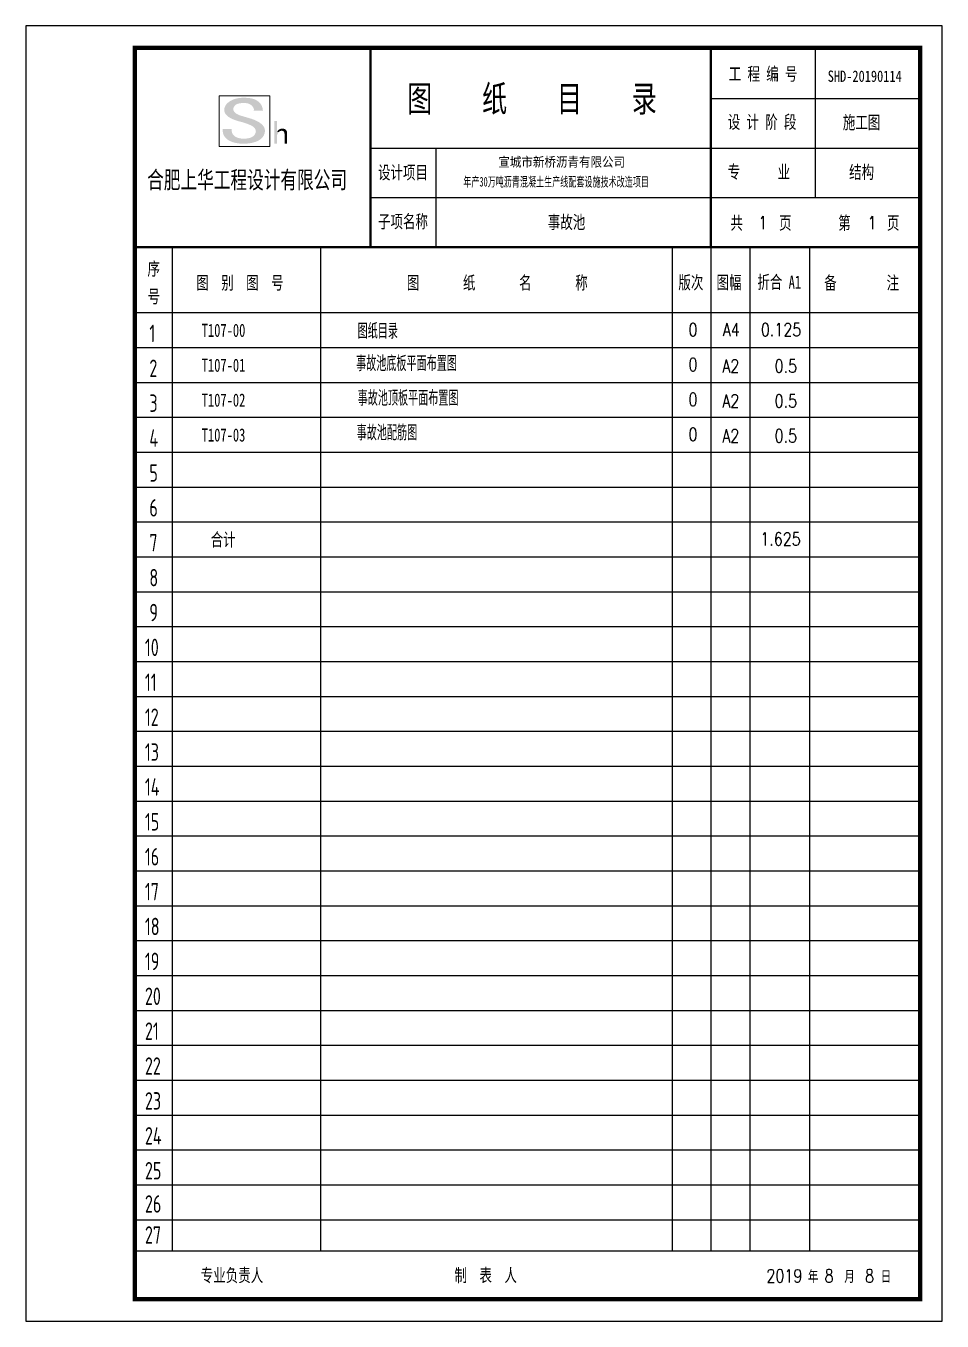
# Model space of a CAD drawing. Extents: x -721211 to -661811, y -212605 to -33458.
# Drawn here: x -699488 to -678488, y -63158 to -33458 of the extents above; entities that cross this region are included whole.
import ezdxf
from ezdxf.enums import TextEntityAlignment as Align

# ---------------------------------------------------------------- set-up
doc = ezdxf.new("R2010")
doc.units = 0
doc.header["$LTSCALE"] = 1000
doc.layers.get('Defpoints').update_dxf_attribs({"linetype": 'CONTINUOUS'})
doc.styles.add('DIM_FONT', font='SIMPLEX', dxfattribs={"width": 0.7, "bigfont": 'GBCBIG'})
doc.styles.add('STYLE-黑体', font='simhei.ttf')
doc.styles.add('STYLE111', font='simhei.ttf', dxfattribs={"width": 0.7})
doc.styles.add('TSSD_Rein', font='tssdeng.shx', dxfattribs={"width": 0.7, "bigfont": 'hztxt.shx'})
doc.styles.add('黑体', font='simhei.ttf')

msp = doc.modelspace()

# ---------------------------------------------------------------- hatches: boundary and pattern name
at = {"layer": 'Defpoints', "linetype": 'ByBlock'}
h = msp.add_hatch(color=6, dxfattribs=at)
h.dxf.hatch_style = 2
h.paths.add_polyline_path([(-694864.3, -35224.2), (-694887.9, -35247.8), (-694907.1, -35273.4), (-694919.5, -35296.4), (-694929.1, -35318.5), (-694936, -35339.7), (-694940.4, -35360.2), (-694942.4, -35379.7), (-694942.1, -35398.5), (-694939.7, -35416.5), (-694935.2, -35433.8), (-694928.8, -35450.3), (-694920.6, -35466), (-694910.8, -35481.1), (-694899.4, -35495.5), (-694886.6, -35509.1), (-694872.5, -35522.2), (-694857.2, -35534.6), (-694840.8, -35546.3), (-694823.5, -35557.5), (-694805.4, -35568.1), (-694786.6, -35578.1), (-694767.2, -35587.6), (-694747.4, -35596.5), (-694727.3, -35605), (-694706.9, -35612.9), (-694686.5, -35620.4), (-694666.1, -35627.4), (-694645.9, -35633.9), (-694625.9, -35640.1), (-694606.4, -35645.8), (-694587.4, -35651.1), (-694569.1, -35656.1), (-694551.5, -35660.8), (-694534.8, -35665), (-694532.6, -35665), (-694483.4, -35680), (-694438.5, -35695), (-694410.1, -35705.9), (-694381.6, -35716.7), (-694353.6, -35728), (-694326.5, -35740.5), (-694300.6, -35755), (-694276.5, -35772.2), (-694254.5, -35792.6), (-694235.2, -35817), (-694222.4, -35842.7), (-694218.1, -35870.5), (-694223, -35901.7), (-694232.3, -35929), (-694245.6, -35952.9), (-694262.6, -35973.5), (-694283, -35991.1), (-694306.5, -36006), (-694332.7, -36018.5), (-694361.5, -36028.8), (-694402.1, -36037.4), (-694449.2, -36041.7), (-694498.4, -36043.8), (-694102.5, -36050.2), (-694079, -36028.8), (-694057.6, -36005.3), (-694044.6, -35983.6), (-694033.9, -35962.5), (-694025.2, -35942.1), (-694018.5, -35922.3), (-694013.8, -35903.1), (-694010.9, -35884.5), (-694009.7, -35866.5), (-694010.3, -35849.1), (-694012.5, -35832.3), (-694016.3, -35816), (-694021.5, -35800.3), (-694028.1, -35785.2), (-694036, -35770.6), (-694045.2, -35756.5), (-694055.5, -35743), (-694066.9, -35729.9), (-694079.3, -35717.4), (-694092.6, -35705.4), (-694106.8, -35693.8), (-694121.7, -35682.8), (-694137.4, -35672.2), (-694153.7, -35662), (-694170.5, -35652.3), (-694187.8, -35643.1), (-694205.5, -35634.2), (-694223.4, -35625.8), (-694241.7, -35617.8), (-694260.1, -35610.3), (-694278.5, -35603.1), (-694297, -35596.2), (-694315.4, -35589.8), (-694333.6, -35583.7), (-694378.6, -35570.9), (-694427.8, -35555.9), (-694462, -35547.3), (-694490.3, -35538.1), (-694520.3, -35529.1), (-694551.1, -35519.8), (-694581.9, -35509.7), (-694612.1, -35498.2), (-694640.9, -35485), (-694667.4, -35469.4), (-694691, -35451.1), (-694714.5, -35427.5), (-694729.5, -35399.7), (-694733.8, -35373.7), (-694731.9, -35348.5), (-694724.5, -35324.6), (-694712.3, -35302.6), (-694696.2, -35282.9), (-694676.8, -35266.2), (-694654.8, -35252.8), (-694631.1, -35243.5), (-694592.6, -35234.9), (-694547.6, -35228.5), (-694498.4, -35226.4)])
h = msp.add_hatch(color=6, dxfattribs=at)
h.dxf.hatch_style = 2
h.paths.add_polyline_path([(-694498.4, -35104.4), (-694528.4, -35106.5), (-694569.2, -35108.6), (-694609.9, -35113.5), (-694650.2, -35121.1), (-694689.8, -35131.5), (-694728.5, -35144.8), (-694766.1, -35161.1), (-694802.1, -35180.4), (-694836.5, -35202.8), (-694864.3, -35224.2), (-694498.4, -35226.4), (-694479.5, -35226.1), (-694460.5, -35226.9), (-694441.6, -35228.9), (-694422.8, -35232), (-694404.5, -35236.2), (-694386.5, -35241.7), (-694369.2, -35248.4), (-694352.7, -35256.4), (-694337, -35265.7), (-694322.3, -35276.3), (-694308.8, -35288.3), (-694296.5, -35301.7), (-694285.7, -35316.5), (-694276.4, -35332.7), (-694268.8, -35350.5), (-694263, -35369.7), (-694265.2, -35399.7), (-694055.4, -35399.7), (-694057.6, -35389), (-694061.6, -35356.6), (-694069, -35326.1), (-694079.4, -35297.7), (-694092.7, -35271.3), (-694108.7, -35246.9), (-694127.2, -35224.5), (-694147.8, -35204.1), (-694170.5, -35185.7), (-694194.9, -35169.3), (-694221, -35154.9), (-694248.3, -35142.5), (-694276.8, -35132.2), (-694306.3, -35123.8), (-694336.4, -35117.5), (-694367, -35113.1), (-694397.8, -35110.8), (-694447.1, -35106.5)])
h = msp.add_hatch(color=6, dxfattribs=at)
h.dxf.hatch_style = 2
h.paths.add_polyline_path([(-694770.2, -35821.3), (-694977.8, -35821.3), (-694977.8, -35864.1), (-694974.7, -35895.6), (-694968.3, -35925.2), (-694958.7, -35952.8), (-694946.1, -35978.5), (-694930.7, -36002.3), (-694912.7, -36024.3), (-694892.2, -36044.5), (-694869.4, -36062.9), (-694844.6, -36079.6), (-694817.9, -36094.6), (-694789.5, -36108), (-694759.6, -36119.7), (-694728.3, -36129.9), (-694696, -36138.5), (-694662.6, -36145.6), (-694628.6, -36151.2), (-694593.9, -36155.4), (-694558.9, -36158.2), (-694523.6, -36159.7), (-694488.4, -36159.8), (-694453.3, -36158.6), (-694418.6, -36156.2), (-694384.4, -36152.6), (-694351, -36147.8), (-694318.5, -36141.9), (-694287.1, -36134.9), (-694257, -36126.8), (-694228.4, -36117.6), (-694201.4, -36107.5), (-694176.3, -36096.5), (-694153.3, -36084.5), (-694132.5, -36071.6), (-694102.5, -36050.2), (-694498.4, -36043.8), (-694518, -36043.4), (-694538.3, -36042.1), (-694559.1, -36039.7), (-694580.2, -36036.3), (-694601.4, -36031.8), (-694622.4, -36026.1), (-694642.9, -36019.2), (-694662.7, -36010.9), (-694681.7, -36001.2), (-694699.4, -35990.1), (-694715.8, -35977.5), (-694730.5, -35963.4), (-694743.3, -35947.6), (-694754, -35930.1), (-694762.3, -35910.8), (-694768, -35889.7), (-694770.2, -35857.6)])
h = msp.add_hatch(color=6, dxfattribs=at)
h.dxf.hatch_style = 2
h.paths.add_polyline_path([(-693734.4, -35641.5), (-693794.4, -35641.5), (-693794.4, -36157.2), (-693734.4, -36157.2), (-693734.4, -36003.2), (-693733, -35976), (-693725.8, -35948.5), (-693713.9, -35922.7), (-693698.1, -35900.4), (-693689.5, -35891.9), (-693734.4, -35883.3)])
h = msp.add_hatch(color=6, dxfattribs=at)
h.dxf.hatch_style = 2
h.paths.add_polyline_path([(-693715.2, -35859.8), (-693725.9, -35870.5), (-693734.4, -35883.3), (-693689.5, -35891.9), (-693678.8, -35881.2), (-693666, -35872.6), (-693653.1, -35866.2), (-693627.4, -35861.9)])
h = msp.add_hatch(color=6, dxfattribs=at)
h.dxf.hatch_style = 2
h.paths.add_polyline_path([(-693608.2, -35814.8), (-693625.3, -35814.8), (-693646.7, -35818.3), (-693666.9, -35825.1), (-693685.5, -35835.4), (-693702.3, -35849.1), (-693715.2, -35859.8), (-693627.4, -35861.9), (-693611.6, -35862.9), (-693597.7, -35867.6), (-693586, -35875.3), (-693576.4, -35885.6), (-693569, -35897.9), (-693564, -35911.6), (-693561.3, -35926.2), (-693561.1, -35941.1), (-693561.1, -36157.2), (-693501.2, -36157.2), (-693501.2, -35919.7), (-693501, -35902.7), (-693504.2, -35885.8), (-693510.4, -35869.5), (-693519.3, -35854.4), (-693530.6, -35841), (-693544.1, -35830), (-693559.3, -35821.8), (-693576.1, -35817), (-693591.1, -35814.8)])

# ---------------------------------------------------------------- linework, layer by layer
for p, q in [((-681388.5, -37395.7), (-681388.5, -33958.2)), ((-683788.5, -35120.7), (-678988.5, -35120.7)), ((-691588.5, -36258.2), (-678988.5, -36258.2)), ((-690088.5, -38533.2), (-690088.5, -36258.2)), ((-691588.5, -37395.7), (-678988.5, -37395.7)), ((-696138.5, -38533.2), (-696138.5, -61545.7)), ((-692738.5, -38533.2), (-692738.5, -61545.7)), ((-684678.7, -38533.2), (-684678.7, -61545.7)), ((-683788.5, -38533.2), (-683788.5, -61545.7)), ((-682898.2, -38533.2), (-682898.2, -61545.7)), ((-681529.8, -38533.2), (-681529.8, -61545.7)), ((-696938.5, -40033.2), (-678988.5, -40033.2)), ((-696938.5, -40833.2), (-678988.5, -40833.2)), ((-696938.5, -41633.2), (-678988.5, -41633.2)), ((-696938.5, -42433.2), (-678988.5, -42433.2)), ((-696938.5, -43233.2), (-678988.5, -43233.2)), ((-696938.5, -44033.2), (-678988.5, -44033.2)), ((-696938.5, -44833.2), (-678988.5, -44833.2)), ((-696938.5, -45633.2), (-678988.5, -45633.2)), ((-696938.5, -46433.2), (-678988.5, -46433.2)), ((-696938.5, -47233.2), (-678988.5, -47233.2)), ((-696938.5, -48033.2), (-678988.5, -48033.2)), ((-696938.5, -48833.2), (-678988.5, -48833.2)), ((-696938.5, -49633.2), (-678988.5, -49633.2)), ((-696938.5, -50433.2), (-678988.5, -50433.2)), ((-696938.5, -51233.2), (-678988.5, -51233.2)), ((-696938.5, -52033.2), (-678988.5, -52033.2)), ((-696938.5, -52833.2), (-678988.5, -52833.2)), ((-696938.5, -53633.2), (-678988.5, -53633.2)), ((-696938.5, -54433.2), (-678988.5, -54433.2)), ((-696938.5, -55233.2), (-678988.5, -55233.2)), ((-696938.5, -56033.2), (-678988.5, -56033.2)), ((-696938.5, -56833.2), (-678988.5, -56833.2)), ((-696938.5, -57633.2), (-678988.5, -57633.2)), ((-696938.5, -58433.2), (-678988.5, -58433.2)), ((-696938.5, -59233.2), (-678988.5, -59233.2)), ((-696938.5, -60033.2), (-678988.5, -60033.2)), ((-696988.5, -60833.2), (-678988.5, -60833.2)), ((-696988.5, -61545.7), (-678988.5, -61545.7)), ((-696988.5, -61545.7), (-696988.5, -62608.2))]:
    msp.add_line(p, q, dxfattribs=at)
msp.add_lwpolyline([(-699488.5, -63158.2), (-678488.5, -63158.2), (-678488.5, -33458.2), (-699488.5, -33458.2)], close=True, dxfattribs=at)
at = {"layer": 'Defpoints', "linetype": 'ByBlock', "const_width": 100}
msp.add_lwpolyline([(-696988.5, -62658.2), (-678988.5, -62658.2), (-678988.5, -33958.2), (-696988.5, -33958.2)], close=True, dxfattribs=at)
at = {"layer": 'Defpoints', "linetype": 'ByBlock', "const_width": 50}
for points in [[(-691588.5, -34008.2), (-691588.5, -38508.2)], [(-683788.5, -34008.2), (-683788.5, -38508.2)], [(-678988.5, -38533.2), (-696938.5, -38533.2)]]:
    msp.add_lwpolyline(points, dxfattribs=at)
at = {"layer": 'Defpoints', "color": 0, "linetype": 'ByBlock', "lineweight": 0}
msp.add_lwpolyline([(-695061.2, -36221.4), (-695061.2, -35059.4), (-693899.2, -35059.4), (-693899.2, -36221.4)], close=True, dxfattribs=at)

# ---------------------------------------------------------------- texts
at = {"layer": 'Defpoints', "linetype": 'ByBlock', "width": 0.7}
for s, height, style, p in [('工 程 编 号', 300, 'STYLE111', (-683377.6, -34708.7)), ('图    纸    目    录', 600, 'STYLE111', (-690747.9, -35426.1)), ('设 计 阶 段', 300, 'STYLE111', (-683400.5, -35811.3)), ('施工图', 300, 'STYLE111', (-680764.5, -35820.3)), ('合肥上华工程设计有限公司', 400, 'STYLE111', (-696709.8, -37187.1)), ('设计项目', 300, 'STYLE111', (-691418.5, -36969.2)), ('专      业', 300, 'STYLE111', (-683400.5, -36954.2)), ('结构', 300, 'STYLE111', (-680619.6, -36959.9)), ('子项名称', 300, 'STYLE111', (-691418.5, -38094.2)), ('事故池', 300, 'STYLE111', (-687525.8, -38108)), ('共   ', 300, 'STYLE111', (-683340.1, -38125.1)), ('页', 300, 'STYLE111', (-682225.2, -38125.1)), ('第', 300, 'STYLE111', (-680867.9, -38125.1)), ('页', 300, 'STYLE111', (-679752.9, -38125.1)), ('序', 300, 'STYLE111', (-696700.9, -39176.3)), ('图  别  图  号', 300, 'STYLE111', (-695584.2, -39497.5)), ('图       纸       名       称', 300, 'STYLE111', (-690757.1, -39497.5)), ('版次', 300, 'STYLE111', (-684532.6, -39491.2)), ('图幅', 300, 'STYLE111', (-683658.4, -39491.2)), ('折合 A1', 300, 'STYLE111', (-682721.4, -39481.9)), ('备        注', 300, 'STYLE111', (-681190, -39498.9)), ('号', 300, 'STYLE111', (-696700.9, -39811.9)), ('1', 400, 'TSSD_Rein', (-696658.5, -40709.7)), ('T107-00', 300, 'STYLE111', (-695458.9, -40588.4)), ('2', 400, 'TSSD_Rein', (-696658.5, -41509.7)), ('T107-01', 300, 'STYLE111', (-695458.9, -41388.4)), ('3', 400, 'TSSD_Rein', (-696658.5, -42309.7)), ('T107-02', 300, 'STYLE111', (-695458.9, -42188.4)), ('4', 400, 'TSSD_Rein', (-696658.5, -43109.7)), ('T107-03', 300, 'STYLE111', (-695458.9, -42988.4)), ('5', 400, 'TSSD_Rein', (-696658.5, -43909.7)), ('6', 400, 'TSSD_Rein', (-696658.5, -44709.7)), ('7', 400, 'TSSD_Rein', (-696658.5, -45509.7)), ('合计', 300, 'STYLE111', (-695253.6, -45388.4)), ('8', 400, 'TSSD_Rein', (-696658.5, -46309.7)), ('9', 400, 'TSSD_Rein', (-696658.5, -47109.7)), ('10', 400, 'TSSD_Rein', (-696760.2, -47909.7)), ('11', 400, 'TSSD_Rein', (-696760.2, -48709.7)), ('12', 400, 'TSSD_Rein', (-696760.2, -49509.7)), ('13', 400, 'TSSD_Rein', (-696760.2, -50309.7)), ('14', 400, 'TSSD_Rein', (-696760.2, -51109.7)), ('15', 400, 'TSSD_Rein', (-696760.2, -51909.7)), ('16', 400, 'TSSD_Rein', (-696760.2, -52709.7)), ('17', 400, 'TSSD_Rein', (-696760.2, -53509.7)), ('18', 400, 'TSSD_Rein', (-696760.2, -54309.7)), ('19', 400, 'TSSD_Rein', (-696760.2, -55109.7)), ('20', 400, 'TSSD_Rein', (-696760.2, -55909.7)), ('21', 400, 'TSSD_Rein', (-696760.2, -56709.7)), ('22', 400, 'TSSD_Rein', (-696760.2, -57509.7)), ('23', 400, 'TSSD_Rein', (-696760.2, -58309.7)), ('24', 400, 'TSSD_Rein', (-696760.2, -59109.7)), ('25', 400, 'TSSD_Rein', (-696760.2, -59909.7)), ('26', 400, 'TSSD_Rein', (-696760.2, -60671.7)), ('27', 400, 'TSSD_Rein', (-696760.2, -61384.2)), ('年     月     日', 250, 'STYLE111', (-681563.6, -62256.7))]:
    msp.add_text(s, height=height, dxfattribs=dict(at, style=style)).set_placement(p)
at = {"layer": 'Defpoints', "color": 3, "linetype": 'Continuous', "style": 'STYLE-黑体', "width": 0.8}
msp.add_text('SHD-20190114', height=260, dxfattribs=at).set_placement((-681110.5, -34741.5, 1384.7))
at = {"layer": 'Defpoints', "style": '黑体'}
for s, width, p in [('宣城市新桥沥青有限公司', 0.88, (-688659.3, -36687.3)), ('年产30万吨沥青混凝土生产线配套设施技术改造项目', 0.6, (-689462, -37141.5, 1384.7))]:
    msp.add_text(s, height=220, dxfattribs=dict(at, width=width)).set_placement(p)
at = {"layer": 'Defpoints', "color": 3, "linetype": 'ByBlock', "style": 'DIM_FONT'}
for s, height, width, p in [('1', 300, 0.8, (-682700.9, -38122.1)), ('1', 300, 0.8, (-680197.9, -38122.1)), ('图纸目录', 350, 0.88, (-691885.5, -40630.3)), ('0', 300, 0.8, (-684301.1, -40573.8)), ('A4', 300, 0.8, (-683518.1, -40573.8)), ('0.125', 300, 0.8, (-682641.7, -40573.8)), ('事故池底板平面布置图', 350, 0.88, (-691920.1, -41374.6)), ('0', 300, 0.8, (-684301.1, -41373.8)), ('A2', 300, 0.8, (-683528, -41408.4)), ('0.5', 300, 0.8, (-682327.1, -41408.4)), ('事故池顶板平面布置图', 350, 0.88, (-691883.6, -42168.3)), ('0', 300, 0.8, (-684301.1, -42173.8)), ('A2', 300, 0.8, (-683528, -42208.4)), ('0.5', 300, 0.8, (-682327.1, -42208.4)), ('0', 300, 0.8, (-684301.1, -42973.8)), ('A2', 300, 0.8, (-683528, -43008.4)), ('0.5', 300, 0.8, (-682327.1, -43008.4)), ('1.625', 300, 0.8, (-682655, -45373.8)), ('2019', 300, 0.8, (-682515.1, -62271.5)), ('8', 300, 0.8, (-681181.7, -62271.5)), ('8', 300, 0.8, (-680253.5, -62271.5))]:
    msp.add_text(s, height=height, dxfattribs=dict(at, width=width)).set_placement(p)
at = {"layer": 'Defpoints', "color": 3, "linetype": 'ByBlock', "style": 'DIM_FONT', "width": 0.88}
msp.add_text('事故池配筋图', height=350, dxfattribs=at).set_placement((-691213.7, -42962), align=Align.CENTER)
at = {"layer": 'Defpoints', "linetype": 'ByBlock', "style": 'STYLE111', "width": 0.7}
for s, p in [('专业负责人', (-694765.4, -62101.2)), ('制  表  人', (-688948.9, -62101.2))]:
    msp.add_text(s, height=300, dxfattribs=at).set_placement(p, align=Align.MIDDLE)

doc.saveas('drawing.dxf')
